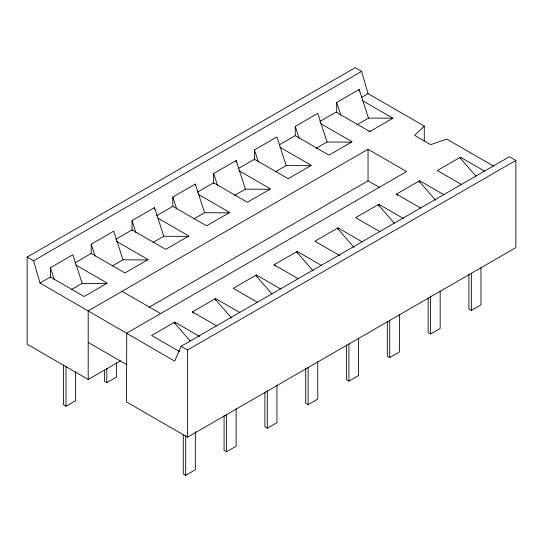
<?xml version="1.0" encoding="UTF-8"?>
<svg xmlns="http://www.w3.org/2000/svg" width="543" height="543" viewBox="0 0 543 543"><rect width="100%" height="100%" fill="white"/><g stroke="black" fill="none" stroke-linecap="round" stroke-linejoin="round"><path stroke-width="0.81" d="M88.204 379.489L88.197 310.861L368.039 149.291L406.598 171.554L126.757 333.124L126.471 401.942L187.525 437.19L515.85 247.615L515.85 160.423L509.422 156.71L181.097 346.285L174.67 361.129L40.006 283.018L33.578 260.762L27.15 257.049L27.15 344.242L88.204 379.489L120.492 360.851M27.15 257.049L355.19 67.665L361.618 71.377L368.039 93.634L424.273 126.105L414.635 135.377L430.701 144.655L446.767 139.089L493.506 166.07M33.578 260.762L361.618 71.377M50.411 277.86L50.411 267.74L72.905 254.755L82.169 283.378L106.645 283.514M116.555 241.37L148.096 259.581L124.958 272.939L91.217 253.459L91.217 244.18L113.711 231.196L122.976 259.819L147.452 259.948M132.03 230.741L132.03 220.621L154.517 207.636L163.782 236.259L188.258 236.388M198.175 194.251L229.709 212.462L206.578 225.813L172.837 206.34L172.837 197.061L195.331 184.077L204.596 212.7L229.071 212.829M213.643 183.622L213.643 173.502L236.137 160.518L245.402 189.14L269.878 189.269M254.45 160.063L254.45 149.943L276.944 136.951L286.209 165.581L310.684 165.71M320.594 123.566L352.135 141.777L328.997 155.135L295.263 135.655L295.263 126.383L317.757 113.392L327.022 142.022L351.491 142.151M336.714 112.571L336.714 102.451L359.201 89.459L368.466 118.089L392.942 118.218L369.81 131.576L336.069 112.096L319.807 121.483M74.961 262.846L91.217 253.459M115.768 239.287L132.03 229.899L165.764 249.38L188.903 236.022L158.094 218.232M156.574 215.727L172.837 206.34M197.387 192.161L213.643 182.774L247.384 202.254L270.516 188.896L238.981 170.692M238.194 168.601L254.45 159.214L288.19 178.695L311.329 165.337L279.788 147.133M279.706 144.635L295.263 135.655M361.244 97.564L368.039 93.634M40.006 283.018L50.411 277.018L84.151 296.498L107.283 283.141L75.748 264.93M71.289 289.663L82.169 283.378M112.096 266.104L122.976 259.819M152.902 242.545L163.782 236.259M193.708 218.985L204.596 212.7M234.522 195.426L245.402 189.14M275.328 171.859L286.209 165.581M316.135 148.3L327.022 142.022M356.86 124.788L368.466 118.089M149.216 307.168L368.039 180.833L379.679 187.552M199.702 336.497L174.765 322.101L151.626 335.459L179.502 351.545M193.552 313.175L192.439 311.892L215.571 298.541L239.775 312.51M280.582 288.951L256.377 274.975L233.246 288.333L257.45 302.308M275.165 266.05L274.052 264.774L297.191 251.416L321.395 265.391M362.201 241.832L337.997 227.856L314.859 241.214L339.796 255.61M403.741 218.693L378.804 204.297L355.672 217.655L379.876 231.63M397.591 195.371L396.478 194.095L419.61 180.738L443.814 194.713M484.627 171.147L460.423 157.178L437.285 170.536L461.489 184.505M63.585 364.977L63.585 404.84L65.995 406.232L75.633 400.666L75.633 371.833M104.392 370.251L104.392 381.281L106.801 382.672L116.446 377.107L116.446 362.69M187.525 437.19L187.525 349.997L515.85 160.423M183.276 434.929L183.276 473.944L185.692 475.335L195.331 469.77L195.331 431.604M224.089 415.612L224.089 450.385L226.499 451.776L236.137 446.21L236.137 408.893M264.896 392.053L264.896 426.825L267.305 428.217L276.944 422.651L276.944 385.333M305.702 368.493L305.702 403.266L308.112 404.657L317.757 399.091L317.757 361.774M346.515 344.934L346.515 379.7L348.925 381.091L358.563 375.525L358.563 338.214M387.322 321.368L387.322 356.14L389.731 357.532L399.37 351.966L399.37 314.655M428.128 297.808L428.128 332.581L430.538 333.972L440.176 328.406L440.176 291.096M468.935 274.249L468.935 309.021L471.344 310.413L480.989 304.847L480.989 267.529M368.765 131.196L370.448 131.202M362.14 100.435L392.942 118.218M396.478 194.095L420.682 208.064M274.052 264.774L298.256 278.749M192.439 311.892L216.643 325.868M122.046 291.313L160.606 313.576M181.097 346.285L187.525 349.997M88.197 342.395L126.757 364.658M459.778 157.545L475.912 176.088M418.972 181.104L435.656 200.286M378.166 204.67L394.293 223.207M337.352 228.23L354.043 247.404M296.546 251.789L313.236 270.971M255.739 275.349L271.867 293.892M214.933 298.908L231.617 318.089M174.12 322.467L190.254 341.011M336.714 102.451L340.828 115.17M295.263 126.383L299.118 138.309M254.45 149.943L258.312 161.868M213.643 173.502L217.505 185.428M172.837 197.061L176.699 208.987M132.03 220.621L135.886 232.547M91.217 244.18L95.079 256.106M50.411 267.74L54.273 279.672M471.344 273.095L471.344 310.413M460.423 157.178L460.423 158.861M430.538 295.813L430.538 333.972M424.273 126.105L424.273 141.044M419.61 180.738L419.61 182.421M389.731 320.221L389.731 357.532M378.804 204.297L378.804 205.98M368.039 149.291L368.039 180.833M359.201 89.459L359.201 91.149M348.925 343.78L348.925 381.091M337.997 227.856L337.997 229.546M308.112 367.339L308.112 404.657M297.191 251.416L297.191 253.106M267.305 390.899L267.305 428.217M256.377 274.975L256.377 276.665M236.137 160.518L236.137 162.201M226.499 414.458L226.499 451.776M215.571 298.541L215.571 300.225M195.331 184.077L195.331 185.76M185.692 435.472L185.692 475.335M174.765 322.101L174.765 323.784M154.517 207.636L154.517 209.32M106.801 368.256L106.801 382.672M65.995 366.369L65.995 406.232"/></g></svg>
